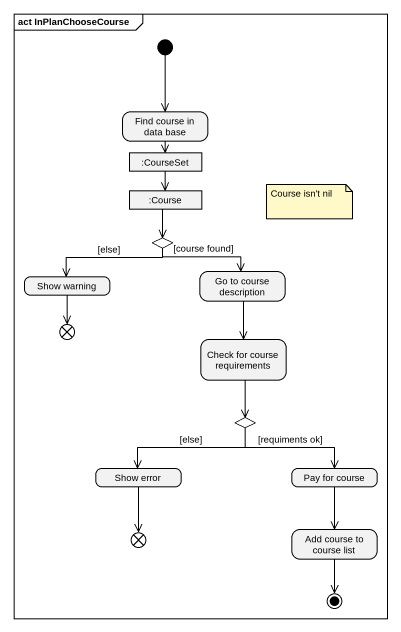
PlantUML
@startuml
mainframe act InPlanChooseCourse
hide empty description
state "Find course in data base" as Find_course_in_data_base
state ":CourseSet" as CourseSet <<object>>
state ":Course" as Course <<object>>
state choice1 <<choice>>
state "Show warning" as Show_warning
state "Go to course description" as Go_to_course_description
state flowfinal1 <<end>>
state "Check for course requirements" as Check_for_course
state choice2 <<choice>>
state "Show error" as Show_error
state "Pay for course" as Pay_for_course
state flowfinal2 <<end>>
state "Add course to course list" as Add_course_to_course_list
[*] --> Find_course_in_data_base
Find_course_in_data_base --> CourseSet
CourseSet --> Course
Course --> choice1
choice1 -left-> Show_warning : [else]
choice1 -right-> Go_to_course_description : [course found]
Show_warning --> flowfinal1
Go_to_course_description --> Check_for_course
Check_for_course --> choice2
choice2 -left-> Show_error : [else]
choice2 --> Pay_for_course : [requiments ok]
Show_error --> flowfinal2
Pay_for_course --> Add_course_to_course_list
Add_course_to_course_list --> [*]
note as N1
  Course isn't nil
end note
@enduml
